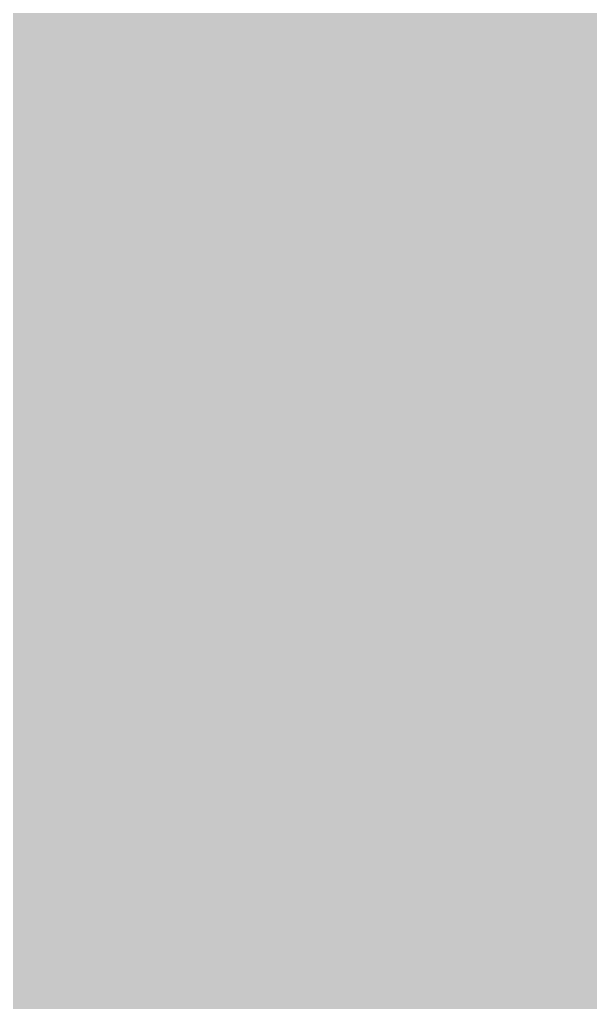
# Model space of a CAD drawing. Header units: millimetres. Extents: x 2043 to 2402, y 736 to 931.
# Drawn here: x 2208.439 to 2208.743, y 803.379 to 803.903 of the extents above; entities that cross this region are included whole.
import ezdxf

# ---------------------------------------------------------------- set-up
doc = ezdxf.new("R2010")
doc.units = ezdxf.units.MM

msp = doc.modelspace()

# ---------------------------------------------------------------- linework, layer by layer
at = {"color": 7, "const_width": 0.12758}
for points in [[(2208.4442, 803.51332), (2208.4442, 807.00253)], [(2208.4442, 803.51332), (2208.4442, 807.00253)], [(2208.6677, 803.82872), (2208.6677, 807.00253)], [(2208.6677, 803.82872), (2208.6677, 807.00253)], [(2208.66768, 803.82439), (2208.6677, 803.82872)], [(2208.66768, 803.82439), (2208.6677, 803.82872)], [(2208.66747, 803.81574), (2208.6676, 803.82007)], [(2208.66747, 803.81574), (2208.6676, 803.82007)], [(2208.6676, 803.82007), (2208.66768, 803.82439)], [(2208.6676, 803.82007), (2208.66768, 803.82439)], [(2208.66728, 803.81142), (2208.66747, 803.81574)], [(2208.66728, 803.81142), (2208.66747, 803.81574)], [(2208.66704, 803.8071), (2208.66728, 803.81142)], [(2208.66704, 803.8071), (2208.66728, 803.81142)], [(2208.66675, 803.80279), (2208.66704, 803.8071)], [(2208.66675, 803.80279), (2208.66704, 803.8071)], [(2208.66601, 803.79418), (2208.66641, 803.79848)], [(2208.66601, 803.79418), (2208.66641, 803.79848)], [(2208.66641, 803.79848), (2208.66675, 803.80279)], [(2208.66641, 803.79848), (2208.66675, 803.80279)], [(2208.66557, 803.78988), (2208.66601, 803.79418)], [(2208.66557, 803.78988), (2208.66601, 803.79418)], [(2208.66507, 803.78559), (2208.66557, 803.78988)], [(2208.66507, 803.78559), (2208.66557, 803.78988)], [(2208.66452, 803.7813), (2208.66507, 803.78559)], [(2208.66452, 803.7813), (2208.66507, 803.78559)], [(2208.66391, 803.77703), (2208.66452, 803.7813)], [(2208.66391, 803.77703), (2208.66452, 803.7813)], [(2208.66255, 803.7685), (2208.66325, 803.77276)], [(2208.66255, 803.7685), (2208.66325, 803.77276)], [(2208.66325, 803.77276), (2208.66391, 803.77703)], [(2208.66325, 803.77276), (2208.66391, 803.77703)], [(2208.66179, 803.76426), (2208.66255, 803.7685)], [(2208.66179, 803.76426), (2208.66255, 803.7685)], [(2208.66097, 803.76002), (2208.66179, 803.76426)], [(2208.66097, 803.76002), (2208.66179, 803.76426)], [(2208.66011, 803.7558), (2208.66097, 803.76002)], [(2208.66011, 803.7558), (2208.66097, 803.76002)], [(2208.65823, 803.74739), (2208.6592, 803.75159)], [(2208.65823, 803.74739), (2208.6592, 803.75159)], [(2208.6592, 803.75159), (2208.66011, 803.7558)], [(2208.6592, 803.75159), (2208.66011, 803.7558)], [(2208.65721, 803.74321), (2208.65823, 803.74739)], [(2208.65721, 803.74321), (2208.65823, 803.74739)], [(2208.65614, 803.73904), (2208.65721, 803.74321)], [(2208.65614, 803.73904), (2208.65721, 803.74321)], [(2208.65502, 803.73489), (2208.65614, 803.73904)], [(2208.65502, 803.73489), (2208.65614, 803.73904)], [(2208.65263, 803.72664), (2208.65385, 803.73076)], [(2208.65263, 803.72664), (2208.65385, 803.73076)], [(2208.65385, 803.73076), (2208.65502, 803.73489)], [(2208.65385, 803.73076), (2208.65502, 803.73489)], [(2208.65136, 803.72254), (2208.65263, 803.72664)], [(2208.65136, 803.72254), (2208.65263, 803.72664)], [(2208.65004, 803.71846), (2208.65136, 803.72254)], [(2208.65004, 803.71846), (2208.65136, 803.72254)], [(2208.64867, 803.7144), (2208.65004, 803.71846)], [(2208.64867, 803.7144), (2208.65004, 803.71846)], [(2208.64579, 803.70634), (2208.64725, 803.71036)], [(2208.64579, 803.70634), (2208.64725, 803.71036)], [(2208.64725, 803.71036), (2208.64867, 803.7144)], [(2208.64725, 803.71036), (2208.64867, 803.7144)], [(2208.64427, 803.70234), (2208.64579, 803.70634)], [(2208.64427, 803.70234), (2208.64579, 803.70634)], [(2208.6427, 803.69836), (2208.64427, 803.70234)], [(2208.6427, 803.69836), (2208.64427, 803.70234)], [(2208.63943, 803.69048), (2208.64109, 803.69441)], [(2208.63943, 803.69048), (2208.64109, 803.69441)], [(2208.64109, 803.69441), (2208.6427, 803.69836)], [(2208.64109, 803.69441), (2208.6427, 803.69836)], [(2208.63772, 803.68657), (2208.63943, 803.69048)], [(2208.63772, 803.68657), (2208.63943, 803.69048)], [(2208.63596, 803.68269), (2208.63772, 803.68657)], [(2208.63596, 803.68269), (2208.63772, 803.68657)], [(2208.6323, 803.67501), (2208.63416, 803.67883)], [(2208.6323, 803.67501), (2208.63416, 803.67883)], [(2208.63416, 803.67883), (2208.63596, 803.68269)], [(2208.63416, 803.67883), (2208.63596, 803.68269)], [(2208.63041, 803.6712), (2208.6323, 803.67501)], [(2208.63041, 803.6712), (2208.6323, 803.67501)], [(2208.62647, 803.66368), (2208.62846, 803.66743)], [(2208.62647, 803.66368), (2208.62846, 803.66743)], [(2208.62846, 803.66743), (2208.63041, 803.6712)], [(2208.62846, 803.66743), (2208.63041, 803.6712)], [(2208.62444, 803.65997), (2208.62647, 803.66368)], [(2208.62444, 803.65997), (2208.62647, 803.66368)], [(2208.62235, 803.65628), (2208.62444, 803.65997)], [(2208.62235, 803.65628), (2208.62444, 803.65997)], [(2208.61806, 803.649), (2208.62023, 803.65262)], [(2208.61806, 803.649), (2208.62023, 803.65262)], [(2208.62023, 803.65262), (2208.62235, 803.65628)], [(2208.62023, 803.65262), (2208.62235, 803.65628)], [(2208.61584, 803.6454), (2208.61806, 803.649)], [(2208.61584, 803.6454), (2208.61806, 803.649)], [(2208.61129, 803.63831), (2208.61359, 803.64184)], [(2208.61129, 803.63831), (2208.61359, 803.64184)], [(2208.61359, 803.64184), (2208.61584, 803.6454)], [(2208.61359, 803.64184), (2208.61584, 803.6454)], [(2208.60894, 803.63482), (2208.61129, 803.63831)], [(2208.60894, 803.63482), (2208.61129, 803.63831)], [(2208.60413, 803.62793), (2208.60656, 803.63136)], [(2208.60413, 803.62793), (2208.60656, 803.63136)], [(2208.60656, 803.63136), (2208.60894, 803.63482)], [(2208.60656, 803.63136), (2208.60894, 803.63482)], [(2208.60166, 803.62454), (2208.60413, 803.62793)], [(2208.60166, 803.62454), (2208.60413, 803.62793)], [(2208.59659, 803.61786), (2208.59915, 803.62118)], [(2208.59659, 803.61786), (2208.59915, 803.62118)], [(2208.59915, 803.62118), (2208.60166, 803.62454)], [(2208.59915, 803.62118), (2208.60166, 803.62454)], [(2208.594, 803.61458), (2208.59659, 803.61786)], [(2208.594, 803.61458), (2208.59659, 803.61786)], [(2208.5887, 803.60813), (2208.59137, 803.61134)], [(2208.5887, 803.60813), (2208.59137, 803.61134)], [(2208.59137, 803.61134), (2208.594, 803.61458)], [(2208.59137, 803.61134), (2208.594, 803.61458)], [(2208.58324, 803.60184), (2208.58599, 803.60496)], [(2208.58324, 803.60184), (2208.58599, 803.60496)], [(2208.58599, 803.60496), (2208.5887, 803.60813)], [(2208.58599, 803.60496), (2208.5887, 803.60813)], [(2208.58046, 803.59875), (2208.58324, 803.60184)], [(2208.58046, 803.59875), (2208.58324, 803.60184)], [(2208.57477, 803.59269), (2208.57763, 803.5957)], [(2208.57477, 803.59269), (2208.57763, 803.5957)], [(2208.57763, 803.5957), (2208.58046, 803.59875)], [(2208.57763, 803.5957), (2208.58046, 803.59875)], [(2208.56894, 803.58681), (2208.57187, 803.58973)], [(2208.56894, 803.58681), (2208.57187, 803.58973)], [(2208.57187, 803.58973), (2208.57477, 803.59269)], [(2208.57187, 803.58973), (2208.57477, 803.59269)], [(2208.56297, 803.58109), (2208.56597, 803.58392)], [(2208.56297, 803.58109), (2208.56597, 803.58392)], [(2208.56597, 803.58392), (2208.56894, 803.58681)], [(2208.56597, 803.58392), (2208.56894, 803.58681)], [(2208.55993, 803.57829), (2208.56297, 803.58109)], [(2208.55993, 803.57829), (2208.56297, 803.58109)], [(2208.55376, 803.57284), (2208.55686, 803.57555)], [(2208.55376, 803.57284), (2208.55686, 803.57555)], [(2208.55686, 803.57555), (2208.55993, 803.57829)], [(2208.55686, 803.57555), (2208.55993, 803.57829)], [(2208.54745, 803.56756), (2208.55062, 803.57018)], [(2208.54745, 803.56756), (2208.55062, 803.57018)], [(2208.55062, 803.57018), (2208.55376, 803.57284)], [(2208.55062, 803.57018), (2208.55376, 803.57284)], [(2208.54102, 803.56247), (2208.54425, 803.56499)], [(2208.54102, 803.56247), (2208.54425, 803.56499)], [(2208.54425, 803.56499), (2208.54745, 803.56756)], [(2208.54425, 803.56499), (2208.54745, 803.56756)], [(2208.53114, 803.55519), (2208.53446, 803.55757)], [(2208.53114, 803.55519), (2208.53446, 803.55757)], [(2208.53446, 803.55757), (2208.53776, 803.56)], [(2208.53446, 803.55757), (2208.53776, 803.56)], [(2208.53776, 803.56), (2208.54102, 803.56247)], [(2208.53776, 803.56), (2208.54102, 803.56247)], [(2208.52441, 803.55057), (2208.52779, 803.55286)], [(2208.52441, 803.55057), (2208.52779, 803.55286)], [(2208.52779, 803.55286), (2208.53114, 803.55519)], [(2208.52779, 803.55286), (2208.53114, 803.55519)], [(2208.51757, 803.54615), (2208.521, 803.54834)], [(2208.51757, 803.54615), (2208.521, 803.54834)], [(2208.521, 803.54834), (2208.52441, 803.55057)], [(2208.521, 803.54834), (2208.52441, 803.55057)], [(2208.37778, 803.54193), (2208.37429, 803.54401)], [(2208.37778, 803.54193), (2208.37429, 803.54401)], [(2208.38129, 803.53989), (2208.37778, 803.54193)], [(2208.38129, 803.53989), (2208.37778, 803.54193)], [(2208.50712, 803.53989), (2208.51063, 803.54193)], [(2208.50712, 803.53989), (2208.51063, 803.54193)], [(2208.51063, 803.54193), (2208.51411, 803.54401)], [(2208.51063, 803.54193), (2208.51411, 803.54401)], [(2208.51411, 803.54401), (2208.51757, 803.54615)], [(2208.51411, 803.54401), (2208.51757, 803.54615)], [(2208.38482, 803.53791), (2208.38129, 803.53989)], [(2208.38482, 803.53791), (2208.38129, 803.53989)], [(2208.38839, 803.53597), (2208.38482, 803.53791)], [(2208.38839, 803.53597), (2208.38482, 803.53791)], [(2208.50002, 803.53597), (2208.50358, 803.53791)], [(2208.50002, 803.53597), (2208.50358, 803.53791)], [(2208.50358, 803.53791), (2208.50712, 803.53989)], [(2208.50358, 803.53791), (2208.50712, 803.53989)], [(2208.39197, 803.53409), (2208.38839, 803.53597)], [(2208.39197, 803.53409), (2208.38839, 803.53597)], [(2208.39557, 803.53226), (2208.39197, 803.53409)], [(2208.39557, 803.53226), (2208.39197, 803.53409)], [(2208.3992, 803.53048), (2208.39557, 803.53226)], [(2208.3992, 803.53048), (2208.39557, 803.53226)], [(2208.48921, 803.53048), (2208.49283, 803.53226)], [(2208.48921, 803.53048), (2208.49283, 803.53226)], [(2208.49283, 803.53226), (2208.49644, 803.53409)], [(2208.49283, 803.53226), (2208.49644, 803.53409)], [(2208.49644, 803.53409), (2208.50002, 803.53597)], [(2208.49644, 803.53409), (2208.50002, 803.53597)], [(2208.40285, 803.52876), (2208.3992, 803.53048)], [(2208.40285, 803.52876), (2208.3992, 803.53048)], [(2208.40652, 803.52708), (2208.40285, 803.52876)], [(2208.40652, 803.52708), (2208.40285, 803.52876)], [(2208.4102, 803.52546), (2208.40652, 803.52708)], [(2208.4102, 803.52546), (2208.40652, 803.52708)], [(2208.4782, 803.52546), (2208.48189, 803.52708)], [(2208.4782, 803.52546), (2208.48189, 803.52708)], [(2208.48189, 803.52708), (2208.48556, 803.52876)], [(2208.48189, 803.52708), (2208.48556, 803.52876)], [(2208.48556, 803.52876), (2208.48921, 803.53048)], [(2208.48556, 803.52876), (2208.48921, 803.53048)], [(2208.41391, 803.5239), (2208.4102, 803.52546)], [(2208.41391, 803.5239), (2208.4102, 803.52546)], [(2208.41764, 803.52239), (2208.41391, 803.5239)], [(2208.41764, 803.52239), (2208.41391, 803.5239)], [(2208.42138, 803.52093), (2208.41764, 803.52239)], [(2208.42138, 803.52093), (2208.41764, 803.52239)], [(2208.42515, 803.51952), (2208.42138, 803.52093)], [(2208.42515, 803.51952), (2208.42138, 803.52093)], [(2208.46326, 803.51952), (2208.46702, 803.52093)], [(2208.46326, 803.51952), (2208.46702, 803.52093)], [(2208.46702, 803.52093), (2208.47077, 803.52239)], [(2208.46702, 803.52093), (2208.47077, 803.52239)], [(2208.47077, 803.52239), (2208.47449, 803.5239)], [(2208.47077, 803.52239), (2208.47449, 803.5239)], [(2208.47449, 803.5239), (2208.4782, 803.52546)], [(2208.47449, 803.5239), (2208.4782, 803.52546)], [(2208.42893, 803.51817), (2208.42515, 803.51952)], [(2208.42893, 803.51817), (2208.42515, 803.51952)], [(2208.43272, 803.51687), (2208.42893, 803.51817)], [(2208.43272, 803.51687), (2208.42893, 803.51817)], [(2208.43654, 803.51563), (2208.43272, 803.51687)], [(2208.43654, 803.51563), (2208.43272, 803.51687)], [(2208.44036, 803.51445), (2208.43654, 803.51563)], [(2208.44036, 803.51445), (2208.43654, 803.51563)], [(2208.44804, 803.51445), (2208.45187, 803.51563)], [(2208.44804, 803.51445), (2208.45187, 803.51563)], [(2208.45187, 803.51563), (2208.45568, 803.51687)], [(2208.45187, 803.51563), (2208.45568, 803.51687)], [(2208.45568, 803.51687), (2208.45947, 803.51817)], [(2208.45568, 803.51687), (2208.45947, 803.51817)], [(2208.45947, 803.51817), (2208.46326, 803.51952)], [(2208.45947, 803.51817), (2208.46326, 803.51952)], [(2208.4442, 803.51332), (2208.44036, 803.51445)], [(2208.4442, 803.51332), (2208.44036, 803.51445)], [(2208.4442, 803.51332), (2208.44804, 803.51445)], [(2208.4442, 803.51332), (2208.44804, 803.51445)]]:
    msp.add_lwpolyline(points, dxfattribs=at)
at = {"color": 7, "const_width": 0.06379}
for points in [[(2208.6677, 803.79682, 1), (2208.6677, 803.86061, 1)], [(2208.6677, 803.79682, 1), (2208.6677, 803.86061, 1)], [(2208.6677, 803.79682, 1), (2208.6677, 803.86061, 1)], [(2208.6677, 803.79682, 1), (2208.6677, 803.86061, 1)], [(2208.6676, 803.78817, 1), (2208.6676, 803.85196, 1)], [(2208.6676, 803.78817, 1), (2208.6676, 803.85196, 1)], [(2208.6676, 803.78817, 1), (2208.6676, 803.85196, 1)], [(2208.6676, 803.78817, 1), (2208.6676, 803.85196, 1)], [(2208.66768, 803.7925, 1), (2208.66768, 803.85629, 1)], [(2208.66768, 803.7925, 1), (2208.66768, 803.85629, 1)], [(2208.66768, 803.7925, 1), (2208.66768, 803.85629, 1)], [(2208.66768, 803.7925, 1), (2208.66768, 803.85629, 1)], [(2208.66747, 803.78385, 1), (2208.66747, 803.84764, 1)], [(2208.66747, 803.78385, 1), (2208.66747, 803.84764, 1)], [(2208.66747, 803.78385, 1), (2208.66747, 803.84764, 1)], [(2208.66747, 803.78385, 1), (2208.66747, 803.84764, 1)], [(2208.66728, 803.77953, 1), (2208.66728, 803.84332, 1)], [(2208.66728, 803.77953, 1), (2208.66728, 803.84332, 1)], [(2208.66728, 803.77953, 1), (2208.66728, 803.84332, 1)], [(2208.66728, 803.77953, 1), (2208.66728, 803.84332, 1)], [(2208.66704, 803.77521, 1), (2208.66704, 803.839, 1)], [(2208.66704, 803.77521, 1), (2208.66704, 803.839, 1)], [(2208.66704, 803.77521, 1), (2208.66704, 803.839, 1)], [(2208.66704, 803.77521, 1), (2208.66704, 803.839, 1)], [(2208.66641, 803.76659, 1), (2208.66641, 803.83038, 1)], [(2208.66641, 803.76659, 1), (2208.66641, 803.83038, 1)], [(2208.66641, 803.76659, 1), (2208.66641, 803.83038, 1)], [(2208.66641, 803.76659, 1), (2208.66641, 803.83038, 1)], [(2208.66675, 803.77089, 1), (2208.66675, 803.83468, 1)], [(2208.66675, 803.77089, 1), (2208.66675, 803.83468, 1)], [(2208.66675, 803.77089, 1), (2208.66675, 803.83468, 1)], [(2208.66675, 803.77089, 1), (2208.66675, 803.83468, 1)], [(2208.66601, 803.76228, 1), (2208.66601, 803.82607, 1)], [(2208.66601, 803.76228, 1), (2208.66601, 803.82607, 1)], [(2208.66601, 803.76228, 1), (2208.66601, 803.82607, 1)], [(2208.66601, 803.76228, 1), (2208.66601, 803.82607, 1)], [(2208.66557, 803.75798, 1), (2208.66557, 803.82177, 1)], [(2208.66557, 803.75798, 1), (2208.66557, 803.82177, 1)], [(2208.66557, 803.75798, 1), (2208.66557, 803.82177, 1)], [(2208.66557, 803.75798, 1), (2208.66557, 803.82177, 1)], [(2208.66507, 803.75369, 1), (2208.66507, 803.81748, 1)], [(2208.66507, 803.75369, 1), (2208.66507, 803.81748, 1)], [(2208.66507, 803.75369, 1), (2208.66507, 803.81748, 1)], [(2208.66507, 803.75369, 1), (2208.66507, 803.81748, 1)], [(2208.66452, 803.74941, 1), (2208.66452, 803.8132, 1)], [(2208.66452, 803.74941, 1), (2208.66452, 803.8132, 1)], [(2208.66452, 803.74941, 1), (2208.66452, 803.8132, 1)], [(2208.66452, 803.74941, 1), (2208.66452, 803.8132, 1)], [(2208.66325, 803.74086, 1), (2208.66325, 803.80465, 1)], [(2208.66325, 803.74086, 1), (2208.66325, 803.80465, 1)], [(2208.66325, 803.74086, 1), (2208.66325, 803.80465, 1)], [(2208.66325, 803.74086, 1), (2208.66325, 803.80465, 1)], [(2208.66391, 803.74513, 1), (2208.66391, 803.80892, 1)], [(2208.66391, 803.74513, 1), (2208.66391, 803.80892, 1)], [(2208.66391, 803.74513, 1), (2208.66391, 803.80892, 1)], [(2208.66391, 803.74513, 1), (2208.66391, 803.80892, 1)], [(2208.66255, 803.73661, 1), (2208.66255, 803.8004, 1)], [(2208.66255, 803.73661, 1), (2208.66255, 803.8004, 1)], [(2208.66255, 803.73661, 1), (2208.66255, 803.8004, 1)], [(2208.66255, 803.73661, 1), (2208.66255, 803.8004, 1)], [(2208.66179, 803.73236, 1), (2208.66179, 803.79615, 1)], [(2208.66179, 803.73236, 1), (2208.66179, 803.79615, 1)], [(2208.66179, 803.73236, 1), (2208.66179, 803.79615, 1)], [(2208.66179, 803.73236, 1), (2208.66179, 803.79615, 1)], [(2208.66097, 803.72813, 1), (2208.66097, 803.79192, 1)], [(2208.66097, 803.72813, 1), (2208.66097, 803.79192, 1)], [(2208.66097, 803.72813, 1), (2208.66097, 803.79192, 1)], [(2208.66097, 803.72813, 1), (2208.66097, 803.79192, 1)], [(2208.6592, 803.7197, 1), (2208.6592, 803.78349, 1)], [(2208.6592, 803.7197, 1), (2208.6592, 803.78349, 1)], [(2208.6592, 803.7197, 1), (2208.6592, 803.78349, 1)], [(2208.6592, 803.7197, 1), (2208.6592, 803.78349, 1)], [(2208.66011, 803.7239, 1), (2208.66011, 803.78769, 1)], [(2208.66011, 803.7239, 1), (2208.66011, 803.78769, 1)], [(2208.66011, 803.7239, 1), (2208.66011, 803.78769, 1)], [(2208.66011, 803.7239, 1), (2208.66011, 803.78769, 1)], [(2208.65823, 803.7155, 1), (2208.65823, 803.77929, 1)], [(2208.65823, 803.7155, 1), (2208.65823, 803.77929, 1)], [(2208.65823, 803.7155, 1), (2208.65823, 803.77929, 1)], [(2208.65823, 803.7155, 1), (2208.65823, 803.77929, 1)], [(2208.65721, 803.71132, 1), (2208.65721, 803.77511, 1)], [(2208.65721, 803.71132, 1), (2208.65721, 803.77511, 1)], [(2208.65721, 803.71132, 1), (2208.65721, 803.77511, 1)], [(2208.65721, 803.71132, 1), (2208.65721, 803.77511, 1)], [(2208.65614, 803.70715, 1), (2208.65614, 803.77094, 1)], [(2208.65614, 803.70715, 1), (2208.65614, 803.77094, 1)], [(2208.65614, 803.70715, 1), (2208.65614, 803.77094, 1)], [(2208.65614, 803.70715, 1), (2208.65614, 803.77094, 1)], [(2208.65385, 803.69886, 1), (2208.65385, 803.76265, 1)], [(2208.65385, 803.69886, 1), (2208.65385, 803.76265, 1)], [(2208.65385, 803.69886, 1), (2208.65385, 803.76265, 1)], [(2208.65385, 803.69886, 1), (2208.65385, 803.76265, 1)], [(2208.65502, 803.703, 1), (2208.65502, 803.76679, 1)], [(2208.65502, 803.703, 1), (2208.65502, 803.76679, 1)], [(2208.65502, 803.703, 1), (2208.65502, 803.76679, 1)], [(2208.65502, 803.703, 1), (2208.65502, 803.76679, 1)], [(2208.65263, 803.69475, 1), (2208.65263, 803.75853, 1)], [(2208.65263, 803.69475, 1), (2208.65263, 803.75853, 1)], [(2208.65263, 803.69475, 1), (2208.65263, 803.75853, 1)], [(2208.65263, 803.69475, 1), (2208.65263, 803.75853, 1)], [(2208.65136, 803.69065, 1), (2208.65136, 803.75444, 1)], [(2208.65136, 803.69065, 1), (2208.65136, 803.75444, 1)], [(2208.65136, 803.69065, 1), (2208.65136, 803.75444, 1)], [(2208.65136, 803.69065, 1), (2208.65136, 803.75444, 1)], [(2208.65004, 803.68657, 1), (2208.65004, 803.75036, 1)], [(2208.65004, 803.68657, 1), (2208.65004, 803.75036, 1)], [(2208.65004, 803.68657, 1), (2208.65004, 803.75036, 1)], [(2208.65004, 803.68657, 1), (2208.65004, 803.75036, 1)], [(2208.64725, 803.67846, 1), (2208.64725, 803.74225, 1)], [(2208.64725, 803.67846, 1), (2208.64725, 803.74225, 1)], [(2208.64725, 803.67846, 1), (2208.64725, 803.74225, 1)], [(2208.64725, 803.67846, 1), (2208.64725, 803.74225, 1)], [(2208.64867, 803.6825, 1), (2208.64867, 803.74629, 1)], [(2208.64867, 803.6825, 1), (2208.64867, 803.74629, 1)], [(2208.64867, 803.6825, 1), (2208.64867, 803.74629, 1)], [(2208.64867, 803.6825, 1), (2208.64867, 803.74629, 1)], [(2208.64579, 803.67444, 1), (2208.64579, 803.73823, 1)], [(2208.64579, 803.67444, 1), (2208.64579, 803.73823, 1)], [(2208.64579, 803.67444, 1), (2208.64579, 803.73823, 1)], [(2208.64579, 803.67444, 1), (2208.64579, 803.73823, 1)], [(2208.64427, 803.67044, 1), (2208.64427, 803.73423, 1)], [(2208.64427, 803.67044, 1), (2208.64427, 803.73423, 1)], [(2208.64427, 803.67044, 1), (2208.64427, 803.73423, 1)], [(2208.64427, 803.67044, 1), (2208.64427, 803.73423, 1)], [(2208.64109, 803.66251, 1), (2208.64109, 803.7263, 1)], [(2208.64109, 803.66251, 1), (2208.64109, 803.7263, 1)], [(2208.64109, 803.66251, 1), (2208.64109, 803.7263, 1)], [(2208.64109, 803.66251, 1), (2208.64109, 803.7263, 1)], [(2208.6427, 803.66647, 1), (2208.6427, 803.73026, 1)], [(2208.6427, 803.66647, 1), (2208.6427, 803.73026, 1)], [(2208.6427, 803.66647, 1), (2208.6427, 803.73026, 1)], [(2208.6427, 803.66647, 1), (2208.6427, 803.73026, 1)], [(2208.63943, 803.65858, 1), (2208.63943, 803.72237, 1)], [(2208.63943, 803.65858, 1), (2208.63943, 803.72237, 1)], [(2208.63943, 803.65858, 1), (2208.63943, 803.72237, 1)], [(2208.63943, 803.65858, 1), (2208.63943, 803.72237, 1)], [(2208.63772, 803.65468, 1), (2208.63772, 803.71847, 1)], [(2208.63772, 803.65468, 1), (2208.63772, 803.71847, 1)], [(2208.63772, 803.65468, 1), (2208.63772, 803.71847, 1)], [(2208.63772, 803.65468, 1), (2208.63772, 803.71847, 1)], [(2208.63416, 803.64694, 1), (2208.63416, 803.71073, 1)], [(2208.63416, 803.64694, 1), (2208.63416, 803.71073, 1)], [(2208.63416, 803.64694, 1), (2208.63416, 803.71073, 1)], [(2208.63416, 803.64694, 1), (2208.63416, 803.71073, 1)], [(2208.63596, 803.6508, 1), (2208.63596, 803.71458, 1)], [(2208.63596, 803.6508, 1), (2208.63596, 803.71458, 1)], [(2208.63596, 803.6508, 1), (2208.63596, 803.71458, 1)], [(2208.63596, 803.6508, 1), (2208.63596, 803.71458, 1)], [(2208.6323, 803.64311, 1), (2208.6323, 803.7069, 1)], [(2208.6323, 803.64311, 1), (2208.6323, 803.7069, 1)], [(2208.6323, 803.64311, 1), (2208.6323, 803.7069, 1)], [(2208.6323, 803.64311, 1), (2208.6323, 803.7069, 1)], [(2208.62846, 803.63554, 1), (2208.62846, 803.69932, 1)], [(2208.62846, 803.63554, 1), (2208.62846, 803.69932, 1)], [(2208.62846, 803.63554, 1), (2208.62846, 803.69932, 1)], [(2208.62846, 803.63554, 1), (2208.62846, 803.69932, 1)], [(2208.63041, 803.63931, 1), (2208.63041, 803.7031, 1)], [(2208.63041, 803.63931, 1), (2208.63041, 803.7031, 1)], [(2208.63041, 803.63931, 1), (2208.63041, 803.7031, 1)], [(2208.63041, 803.63931, 1), (2208.63041, 803.7031, 1)], [(2208.62647, 803.63179, 1), (2208.62647, 803.69558, 1)], [(2208.62647, 803.63179, 1), (2208.62647, 803.69558, 1)], [(2208.62647, 803.63179, 1), (2208.62647, 803.69558, 1)], [(2208.62647, 803.63179, 1), (2208.62647, 803.69558, 1)], [(2208.62444, 803.62807, 1), (2208.62444, 803.69186, 1)], [(2208.62444, 803.62807, 1), (2208.62444, 803.69186, 1)], [(2208.62444, 803.62807, 1), (2208.62444, 803.69186, 1)], [(2208.62444, 803.62807, 1), (2208.62444, 803.69186, 1)], [(2208.62023, 803.62073, 1), (2208.62023, 803.68452, 1)], [(2208.62023, 803.62073, 1), (2208.62023, 803.68452, 1)], [(2208.62023, 803.62073, 1), (2208.62023, 803.68452, 1)], [(2208.62023, 803.62073, 1), (2208.62023, 803.68452, 1)], [(2208.62235, 803.62438, 1), (2208.62235, 803.68817, 1)], [(2208.62235, 803.62438, 1), (2208.62235, 803.68817, 1)], [(2208.62235, 803.62438, 1), (2208.62235, 803.68817, 1)], [(2208.62235, 803.62438, 1), (2208.62235, 803.68817, 1)], [(2208.61806, 803.6171, 1), (2208.61806, 803.68089, 1)], [(2208.61806, 803.6171, 1), (2208.61806, 803.68089, 1)], [(2208.61806, 803.6171, 1), (2208.61806, 803.68089, 1)], [(2208.61806, 803.6171, 1), (2208.61806, 803.68089, 1)], [(2208.61359, 803.60995, 1), (2208.61359, 803.67374, 1)], [(2208.61359, 803.60995, 1), (2208.61359, 803.67374, 1)], [(2208.61359, 803.60995, 1), (2208.61359, 803.67374, 1)], [(2208.61359, 803.60995, 1), (2208.61359, 803.67374, 1)], [(2208.61584, 803.61351, 1), (2208.61584, 803.6773, 1)], [(2208.61584, 803.61351, 1), (2208.61584, 803.6773, 1)], [(2208.61584, 803.61351, 1), (2208.61584, 803.6773, 1)], [(2208.61584, 803.61351, 1), (2208.61584, 803.6773, 1)], [(2208.61129, 803.60642, 1), (2208.61129, 803.67021, 1)], [(2208.61129, 803.60642, 1), (2208.61129, 803.67021, 1)], [(2208.61129, 803.60642, 1), (2208.61129, 803.67021, 1)], [(2208.61129, 803.60642, 1), (2208.61129, 803.67021, 1)], [(2208.60656, 803.59946, 1), (2208.60656, 803.66325, 1)], [(2208.60656, 803.59946, 1), (2208.60656, 803.66325, 1)], [(2208.60656, 803.59946, 1), (2208.60656, 803.66325, 1)], [(2208.60656, 803.59946, 1), (2208.60656, 803.66325, 1)], [(2208.60894, 803.60292, 1), (2208.60894, 803.66671, 1)], [(2208.60894, 803.60292, 1), (2208.60894, 803.66671, 1)], [(2208.60894, 803.60292, 1), (2208.60894, 803.66671, 1)], [(2208.60894, 803.60292, 1), (2208.60894, 803.66671, 1)], [(2208.60413, 803.59604, 1), (2208.60413, 803.65983, 1)], [(2208.60413, 803.59604, 1), (2208.60413, 803.65983, 1)], [(2208.60413, 803.59604, 1), (2208.60413, 803.65983, 1)], [(2208.60413, 803.59604, 1), (2208.60413, 803.65983, 1)], [(2208.59915, 803.58929, 1), (2208.59915, 803.65308, 1)], [(2208.59915, 803.58929, 1), (2208.59915, 803.65308, 1)], [(2208.59915, 803.58929, 1), (2208.59915, 803.65308, 1)], [(2208.59915, 803.58929, 1), (2208.59915, 803.65308, 1)], [(2208.60166, 803.59264, 1), (2208.60166, 803.65643, 1)], [(2208.60166, 803.59264, 1), (2208.60166, 803.65643, 1)], [(2208.60166, 803.59264, 1), (2208.60166, 803.65643, 1)], [(2208.60166, 803.59264, 1), (2208.60166, 803.65643, 1)], [(2208.59659, 803.58597, 1), (2208.59659, 803.64976, 1)], [(2208.59659, 803.58597, 1), (2208.59659, 803.64976, 1)], [(2208.59659, 803.58597, 1), (2208.59659, 803.64976, 1)], [(2208.59659, 803.58597, 1), (2208.59659, 803.64976, 1)], [(2208.59137, 803.57944, 1), (2208.59137, 803.64323, 1)], [(2208.59137, 803.57944, 1), (2208.59137, 803.64323, 1)], [(2208.59137, 803.57944, 1), (2208.59137, 803.64323, 1)], [(2208.59137, 803.57944, 1), (2208.59137, 803.64323, 1)], [(2208.594, 803.58269, 1), (2208.594, 803.64648, 1)], [(2208.594, 803.58269, 1), (2208.594, 803.64648, 1)], [(2208.594, 803.58269, 1), (2208.594, 803.64648, 1)], [(2208.594, 803.58269, 1), (2208.594, 803.64648, 1)], [(2208.58599, 803.57307, 1), (2208.58599, 803.63686, 1)], [(2208.58599, 803.57307, 1), (2208.58599, 803.63686, 1)], [(2208.58599, 803.57307, 1), (2208.58599, 803.63686, 1)], [(2208.58599, 803.57307, 1), (2208.58599, 803.63686, 1)], [(2208.5887, 803.57624, 1), (2208.5887, 803.64003, 1)], [(2208.5887, 803.57624, 1), (2208.5887, 803.64003, 1)], [(2208.5887, 803.57624, 1), (2208.5887, 803.64003, 1)], [(2208.5887, 803.57624, 1), (2208.5887, 803.64003, 1)], [(2208.58324, 803.56994, 1), (2208.58324, 803.63373, 1)], [(2208.58324, 803.56994, 1), (2208.58324, 803.63373, 1)], [(2208.58324, 803.56994, 1), (2208.58324, 803.63373, 1)], [(2208.58324, 803.56994, 1), (2208.58324, 803.63373, 1)], [(2208.57763, 803.56381, 1), (2208.57763, 803.6276, 1)], [(2208.57763, 803.56381, 1), (2208.57763, 803.6276, 1)], [(2208.57763, 803.56381, 1), (2208.57763, 803.6276, 1)], [(2208.57763, 803.56381, 1), (2208.57763, 803.6276, 1)], [(2208.58046, 803.56685, 1), (2208.58046, 803.63064, 1)], [(2208.58046, 803.56685, 1), (2208.58046, 803.63064, 1)], [(2208.58046, 803.56685, 1), (2208.58046, 803.63064, 1)], [(2208.58046, 803.56685, 1), (2208.58046, 803.63064, 1)], [(2208.57187, 803.55783, 1), (2208.57187, 803.62162, 1)], [(2208.57187, 803.55783, 1), (2208.57187, 803.62162, 1)], [(2208.57187, 803.55783, 1), (2208.57187, 803.62162, 1)], [(2208.57187, 803.55783, 1), (2208.57187, 803.62162, 1)], [(2208.57477, 803.5608, 1), (2208.57477, 803.62459, 1)], [(2208.57477, 803.5608, 1), (2208.57477, 803.62459, 1)], [(2208.57477, 803.5608, 1), (2208.57477, 803.62459, 1)], [(2208.57477, 803.5608, 1), (2208.57477, 803.62459, 1)], [(2208.56597, 803.55203, 1), (2208.56597, 803.61582, 1)], [(2208.56597, 803.55203, 1), (2208.56597, 803.61582, 1)], [(2208.56597, 803.55203, 1), (2208.56597, 803.61582, 1)], [(2208.56597, 803.55203, 1), (2208.56597, 803.61582, 1)], [(2208.56894, 803.55491, 1), (2208.56894, 803.6187, 1)], [(2208.56894, 803.55491, 1), (2208.56894, 803.6187, 1)], [(2208.56894, 803.55491, 1), (2208.56894, 803.6187, 1)], [(2208.56894, 803.55491, 1), (2208.56894, 803.6187, 1)], [(2208.56297, 803.54919, 1), (2208.56297, 803.61298, 1)], [(2208.56297, 803.54919, 1), (2208.56297, 803.61298, 1)], [(2208.56297, 803.54919, 1), (2208.56297, 803.61298, 1)], [(2208.56297, 803.54919, 1), (2208.56297, 803.61298, 1)], [(2208.55686, 803.54365, 1), (2208.55686, 803.60744, 1)], [(2208.55686, 803.54365, 1), (2208.55686, 803.60744, 1)], [(2208.55686, 803.54365, 1), (2208.55686, 803.60744, 1)], [(2208.55686, 803.54365, 1), (2208.55686, 803.60744, 1)], [(2208.55993, 803.5464, 1), (2208.55993, 803.61019, 1)], [(2208.55993, 803.5464, 1), (2208.55993, 803.61019, 1)], [(2208.55993, 803.5464, 1), (2208.55993, 803.61019, 1)], [(2208.55993, 803.5464, 1), (2208.55993, 803.61019, 1)], [(2208.55062, 803.53828, 1), (2208.55062, 803.60207, 1)], [(2208.55062, 803.53828, 1), (2208.55062, 803.60207, 1)], [(2208.55062, 803.53828, 1), (2208.55062, 803.60207, 1)], [(2208.55062, 803.53828, 1), (2208.55062, 803.60207, 1)], [(2208.55376, 803.54095, 1), (2208.55376, 803.60474, 1)], [(2208.55376, 803.54095, 1), (2208.55376, 803.60474, 1)], [(2208.55376, 803.54095, 1), (2208.55376, 803.60474, 1)], [(2208.55376, 803.54095, 1), (2208.55376, 803.60474, 1)], [(2208.54425, 803.5331, 1), (2208.54425, 803.59689, 1)], [(2208.54425, 803.5331, 1), (2208.54425, 803.59689, 1)], [(2208.54425, 803.5331, 1), (2208.54425, 803.59689, 1)], [(2208.54425, 803.5331, 1), (2208.54425, 803.59689, 1)], [(2208.54745, 803.53567, 1), (2208.54745, 803.59946, 1)], [(2208.54745, 803.53567, 1), (2208.54745, 803.59946, 1)], [(2208.54745, 803.53567, 1), (2208.54745, 803.59946, 1)], [(2208.54745, 803.53567, 1), (2208.54745, 803.59946, 1)], [(2208.53446, 803.52568, 1), (2208.53446, 803.58946, 1)], [(2208.53446, 803.52568, 1), (2208.53446, 803.58946, 1)], [(2208.53446, 803.52568, 1), (2208.53446, 803.58946, 1)], [(2208.53446, 803.52568, 1), (2208.53446, 803.58946, 1)], [(2208.53776, 803.5281, 1), (2208.53776, 803.59189, 1)], [(2208.53776, 803.5281, 1), (2208.53776, 803.59189, 1)], [(2208.53776, 803.5281, 1), (2208.53776, 803.59189, 1)], [(2208.53776, 803.5281, 1), (2208.53776, 803.59189, 1)], [(2208.54102, 803.53058, 1), (2208.54102, 803.59437, 1)], [(2208.54102, 803.53058, 1), (2208.54102, 803.59437, 1)], [(2208.54102, 803.53058, 1), (2208.54102, 803.59437, 1)], [(2208.54102, 803.53058, 1), (2208.54102, 803.59437, 1)], [(2208.52779, 803.52096, 1), (2208.52779, 803.58475, 1)], [(2208.52779, 803.52096, 1), (2208.52779, 803.58475, 1)], [(2208.52779, 803.52096, 1), (2208.52779, 803.58475, 1)], [(2208.52779, 803.52096, 1), (2208.52779, 803.58475, 1)], [(2208.53114, 803.52329, 1), (2208.53114, 803.58708, 1)], [(2208.53114, 803.52329, 1), (2208.53114, 803.58708, 1)], [(2208.53114, 803.52329, 1), (2208.53114, 803.58708, 1)], [(2208.53114, 803.52329, 1), (2208.53114, 803.58708, 1)], [(2208.521, 803.51644, 1), (2208.521, 803.58023, 1)], [(2208.521, 803.51644, 1), (2208.521, 803.58023, 1)], [(2208.521, 803.51644, 1), (2208.521, 803.58023, 1)], [(2208.521, 803.51644, 1), (2208.521, 803.58023, 1)], [(2208.52441, 803.51868, 1), (2208.52441, 803.58247, 1)], [(2208.52441, 803.51868, 1), (2208.52441, 803.58247, 1)], [(2208.52441, 803.51868, 1), (2208.52441, 803.58247, 1)], [(2208.52441, 803.51868, 1), (2208.52441, 803.58247, 1)], [(2208.37778, 803.51003, 1), (2208.37778, 803.57382, 1)], [(2208.37778, 803.51003, 1), (2208.37778, 803.57382, 1)], [(2208.37778, 803.51003, 1), (2208.37778, 803.57382, 1)], [(2208.37778, 803.51003, 1), (2208.37778, 803.57382, 1)], [(2208.51063, 803.51003, 1), (2208.51063, 803.57382, 1)], [(2208.51063, 803.51003, 1), (2208.51063, 803.57382, 1)], [(2208.51063, 803.51003, 1), (2208.51063, 803.57382, 1)], [(2208.51063, 803.51003, 1), (2208.51063, 803.57382, 1)], [(2208.51411, 803.51212, 1), (2208.51411, 803.57591, 1)], [(2208.51411, 803.51212, 1), (2208.51411, 803.57591, 1)], [(2208.51411, 803.51212, 1), (2208.51411, 803.57591, 1)], [(2208.51411, 803.51212, 1), (2208.51411, 803.57591, 1)], [(2208.51757, 803.51426, 1), (2208.51757, 803.57804, 1)], [(2208.51757, 803.51426, 1), (2208.51757, 803.57804, 1)], [(2208.51757, 803.51426, 1), (2208.51757, 803.57804, 1)], [(2208.51757, 803.51426, 1), (2208.51757, 803.57804, 1)], [(2208.38129, 803.508, 1), (2208.38129, 803.57179, 1)], [(2208.38129, 803.508, 1), (2208.38129, 803.57179, 1)], [(2208.38129, 803.508, 1), (2208.38129, 803.57179, 1)], [(2208.38129, 803.508, 1), (2208.38129, 803.57179, 1)], [(2208.38482, 803.50601, 1), (2208.38482, 803.5698, 1)], [(2208.38482, 803.50601, 1), (2208.38482, 803.5698, 1)], [(2208.38482, 803.50601, 1), (2208.38482, 803.5698, 1)], [(2208.38482, 803.50601, 1), (2208.38482, 803.5698, 1)], [(2208.50358, 803.50601, 1), (2208.50358, 803.5698, 1)], [(2208.50358, 803.50601, 1), (2208.50358, 803.5698, 1)], [(2208.50358, 803.50601, 1), (2208.50358, 803.5698, 1)], [(2208.50358, 803.50601, 1), (2208.50358, 803.5698, 1)], [(2208.50712, 803.508, 1), (2208.50712, 803.57179, 1)], [(2208.50712, 803.508, 1), (2208.50712, 803.57179, 1)], [(2208.50712, 803.508, 1), (2208.50712, 803.57179, 1)], [(2208.50712, 803.508, 1), (2208.50712, 803.57179, 1)], [(2208.38839, 803.50408, 1), (2208.38839, 803.56787, 1)], [(2208.38839, 803.50408, 1), (2208.38839, 803.56787, 1)], [(2208.38839, 803.50408, 1), (2208.38839, 803.56787, 1)], [(2208.38839, 803.50408, 1), (2208.38839, 803.56787, 1)], [(2208.39197, 803.5022, 1), (2208.39197, 803.56599, 1)], [(2208.39197, 803.5022, 1), (2208.39197, 803.56599, 1)], [(2208.39197, 803.5022, 1), (2208.39197, 803.56599, 1)], [(2208.39197, 803.5022, 1), (2208.39197, 803.56599, 1)], [(2208.39557, 803.50037, 1), (2208.39557, 803.56416, 1)], [(2208.39557, 803.50037, 1), (2208.39557, 803.56416, 1)], [(2208.39557, 803.50037, 1), (2208.39557, 803.56416, 1)], [(2208.39557, 803.50037, 1), (2208.39557, 803.56416, 1)], [(2208.49283, 803.50037, 1), (2208.49283, 803.56416, 1)], [(2208.49283, 803.50037, 1), (2208.49283, 803.56416, 1)], [(2208.49283, 803.50037, 1), (2208.49283, 803.56416, 1)], [(2208.49283, 803.50037, 1), (2208.49283, 803.56416, 1)], [(2208.49644, 803.5022, 1), (2208.49644, 803.56599, 1)], [(2208.49644, 803.5022, 1), (2208.49644, 803.56599, 1)], [(2208.49644, 803.5022, 1), (2208.49644, 803.56599, 1)], [(2208.49644, 803.5022, 1), (2208.49644, 803.56599, 1)], [(2208.50002, 803.50408, 1), (2208.50002, 803.56787, 1)], [(2208.50002, 803.50408, 1), (2208.50002, 803.56787, 1)], [(2208.50002, 803.50408, 1), (2208.50002, 803.56787, 1)], [(2208.50002, 803.50408, 1), (2208.50002, 803.56787, 1)], [(2208.3992, 803.49859, 1), (2208.3992, 803.56238, 1)], [(2208.3992, 803.49859, 1), (2208.3992, 803.56238, 1)], [(2208.3992, 803.49859, 1), (2208.3992, 803.56238, 1)], [(2208.3992, 803.49859, 1), (2208.3992, 803.56238, 1)], [(2208.40285, 803.49686, 1), (2208.40285, 803.56065, 1)], [(2208.40285, 803.49686, 1), (2208.40285, 803.56065, 1)], [(2208.40285, 803.49686, 1), (2208.40285, 803.56065, 1)], [(2208.40285, 803.49686, 1), (2208.40285, 803.56065, 1)], [(2208.40652, 803.49519, 1), (2208.40652, 803.55898, 1)], [(2208.40652, 803.49519, 1), (2208.40652, 803.55898, 1)], [(2208.40652, 803.49519, 1), (2208.40652, 803.55898, 1)], [(2208.40652, 803.49519, 1), (2208.40652, 803.55898, 1)], [(2208.48189, 803.49519, 1), (2208.48189, 803.55898, 1)], [(2208.48189, 803.49519, 1), (2208.48189, 803.55898, 1)], [(2208.48189, 803.49519, 1), (2208.48189, 803.55898, 1)], [(2208.48189, 803.49519, 1), (2208.48189, 803.55898, 1)], [(2208.48556, 803.49686, 1), (2208.48556, 803.56065, 1)], [(2208.48556, 803.49686, 1), (2208.48556, 803.56065, 1)], [(2208.48556, 803.49686, 1), (2208.48556, 803.56065, 1)], [(2208.48556, 803.49686, 1), (2208.48556, 803.56065, 1)], [(2208.48921, 803.49859, 1), (2208.48921, 803.56238, 1)], [(2208.48921, 803.49859, 1), (2208.48921, 803.56238, 1)], [(2208.48921, 803.49859, 1), (2208.48921, 803.56238, 1)], [(2208.48921, 803.49859, 1), (2208.48921, 803.56238, 1)], [(2208.4102, 803.49357, 1), (2208.4102, 803.55736, 1)], [(2208.4102, 803.49357, 1), (2208.4102, 803.55736, 1)], [(2208.4102, 803.49357, 1), (2208.4102, 803.55736, 1)], [(2208.4102, 803.49357, 1), (2208.4102, 803.55736, 1)], [(2208.41391, 803.492, 1), (2208.41391, 803.55579, 1)], [(2208.41391, 803.492, 1), (2208.41391, 803.55579, 1)], [(2208.41391, 803.492, 1), (2208.41391, 803.55579, 1)], [(2208.41391, 803.492, 1), (2208.41391, 803.55579, 1)], [(2208.41764, 803.49049, 1), (2208.41764, 803.55428, 1)], [(2208.41764, 803.49049, 1), (2208.41764, 803.55428, 1)], [(2208.41764, 803.49049, 1), (2208.41764, 803.55428, 1)], [(2208.41764, 803.49049, 1), (2208.41764, 803.55428, 1)], [(2208.42138, 803.48903, 1), (2208.42138, 803.55282, 1)], [(2208.42138, 803.48903, 1), (2208.42138, 803.55282, 1)], [(2208.42138, 803.48903, 1), (2208.42138, 803.55282, 1)], [(2208.42138, 803.48903, 1), (2208.42138, 803.55282, 1)], [(2208.46702, 803.48903, 1), (2208.46702, 803.55282, 1)], [(2208.46702, 803.48903, 1), (2208.46702, 803.55282, 1)], [(2208.46702, 803.48903, 1), (2208.46702, 803.55282, 1)], [(2208.46702, 803.48903, 1), (2208.46702, 803.55282, 1)], [(2208.47077, 803.49049, 1), (2208.47077, 803.55428, 1)], [(2208.47077, 803.49049, 1), (2208.47077, 803.55428, 1)], [(2208.47077, 803.49049, 1), (2208.47077, 803.55428, 1)], [(2208.47077, 803.49049, 1), (2208.47077, 803.55428, 1)], [(2208.47449, 803.492, 1), (2208.47449, 803.55579, 1)], [(2208.47449, 803.492, 1), (2208.47449, 803.55579, 1)], [(2208.47449, 803.492, 1), (2208.47449, 803.55579, 1)], [(2208.47449, 803.492, 1), (2208.47449, 803.55579, 1)], [(2208.4782, 803.49357, 1), (2208.4782, 803.55736, 1)], [(2208.4782, 803.49357, 1), (2208.4782, 803.55736, 1)], [(2208.4782, 803.49357, 1), (2208.4782, 803.55736, 1)], [(2208.4782, 803.49357, 1), (2208.4782, 803.55736, 1)], [(2208.42515, 803.48763, 1), (2208.42515, 803.55142, 1)], [(2208.42515, 803.48763, 1), (2208.42515, 803.55142, 1)], [(2208.42515, 803.48763, 1), (2208.42515, 803.55142, 1)], [(2208.42515, 803.48763, 1), (2208.42515, 803.55142, 1)], [(2208.42893, 803.48627, 1), (2208.42893, 803.55006, 1)], [(2208.42893, 803.48627, 1), (2208.42893, 803.55006, 1)], [(2208.42893, 803.48627, 1), (2208.42893, 803.55006, 1)], [(2208.42893, 803.48627, 1), (2208.42893, 803.55006, 1)], [(2208.43272, 803.48498, 1), (2208.43272, 803.54877, 1)], [(2208.43272, 803.48498, 1), (2208.43272, 803.54877, 1)], [(2208.43272, 803.48498, 1), (2208.43272, 803.54877, 1)], [(2208.43272, 803.48498, 1), (2208.43272, 803.54877, 1)], [(2208.43654, 803.48374, 1), (2208.43654, 803.54753, 1)], [(2208.43654, 803.48374, 1), (2208.43654, 803.54753, 1)], [(2208.43654, 803.48374, 1), (2208.43654, 803.54753, 1)], [(2208.43654, 803.48374, 1), (2208.43654, 803.54753, 1)], [(2208.45187, 803.48374, 1), (2208.45187, 803.54753, 1)], [(2208.45187, 803.48374, 1), (2208.45187, 803.54753, 1)], [(2208.45187, 803.48374, 1), (2208.45187, 803.54753, 1)], [(2208.45187, 803.48374, 1), (2208.45187, 803.54753, 1)], [(2208.45568, 803.48498, 1), (2208.45568, 803.54877, 1)], [(2208.45568, 803.48498, 1), (2208.45568, 803.54877, 1)], [(2208.45568, 803.48498, 1), (2208.45568, 803.54877, 1)], [(2208.45568, 803.48498, 1), (2208.45568, 803.54877, 1)], [(2208.45947, 803.48627, 1), (2208.45947, 803.55006, 1)], [(2208.45947, 803.48627, 1), (2208.45947, 803.55006, 1)], [(2208.45947, 803.48627, 1), (2208.45947, 803.55006, 1)], [(2208.45947, 803.48627, 1), (2208.45947, 803.55006, 1)], [(2208.46326, 803.48763, 1), (2208.46326, 803.55142, 1)], [(2208.46326, 803.48763, 1), (2208.46326, 803.55142, 1)], [(2208.46326, 803.48763, 1), (2208.46326, 803.55142, 1)], [(2208.46326, 803.48763, 1), (2208.46326, 803.55142, 1)], [(2208.44036, 803.48255, 1), (2208.44036, 803.54634, 1)], [(2208.44036, 803.48255, 1), (2208.44036, 803.54634, 1)], [(2208.44036, 803.48255, 1), (2208.44036, 803.54634, 1)], [(2208.44036, 803.48255, 1), (2208.44036, 803.54634, 1)], [(2208.4442, 803.48142, 1), (2208.4442, 803.54521, 1)], [(2208.4442, 803.48142, 1), (2208.4442, 803.54521, 1)], [(2208.4442, 803.48142, 1), (2208.4442, 803.54521, 1)], [(2208.4442, 803.48142, 1), (2208.4442, 803.54521, 1)], [(2208.4442, 803.48142, 1), (2208.4442, 803.54521, 1)], [(2208.4442, 803.48142, 1), (2208.4442, 803.54521, 1)], [(2208.44804, 803.48255, 1), (2208.44804, 803.54634, 1)], [(2208.44804, 803.48255, 1), (2208.44804, 803.54634, 1)], [(2208.44804, 803.48255, 1), (2208.44804, 803.54634, 1)], [(2208.44804, 803.48255, 1), (2208.44804, 803.54634, 1)]]:
    msp.add_lwpolyline(points, format="xyb", close=True, dxfattribs=at)
at = {"color": 7}
msp.add_solid([(2257.08305, 795.58353), (2257.08305, 811.83953), (2197.13905, 795.58353), (2197.13905, 811.83953)], dxfattribs=at)

doc.saveas('drawing.dxf')
